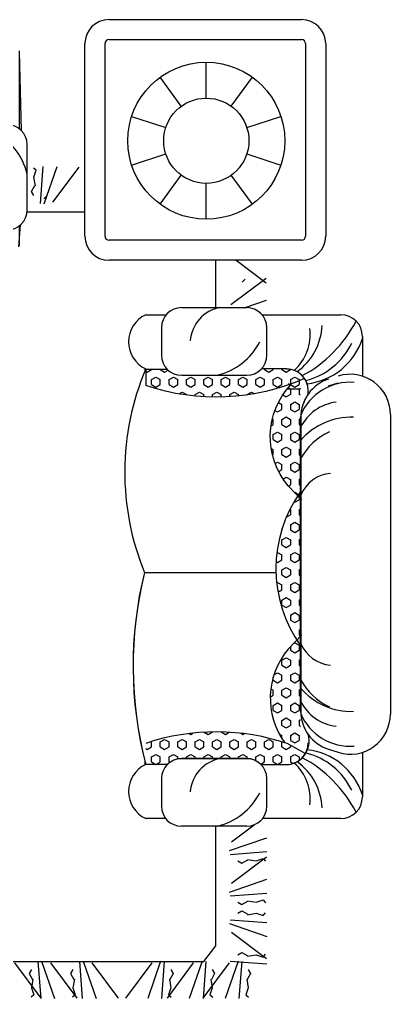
# Model space of a CAD drawing. Header units: inches. Extents: x -0.4 to 42.1, y 14 to 38.8.
# Drawn here: x 33.441 to 34.366, y 33.47 to 35.91 of the extents above; entities that cross this region are included whole.
import ezdxf

# ---------------------------------------------------------------- set-up
doc = ezdxf.new("R2010")
doc.units = ezdxf.units.IN
doc.header["$MEASUREMENT"] = 0
doc.layers.add('02', color=2, linetype='Continuous')

msp = doc.modelspace()

# ---------------------------------------------------------------- linework, layer by layer
at = {"layer": '02'}
for p, q in [((33.6643, 35.9098, -0.6857), (34.1443, 35.9098, -0.6857)), ((33.6043, 35.3698, -0.6857), (33.6043, 35.8498, -0.6857)), ((33.6543, 35.3698, -0.6857), (33.6543, 35.8498, -0.6857)), ((33.6643, 35.8598, -0.6857), (34.1443, 35.8598, -0.6857)), ((34.1543, 35.8498, -0.6857), (34.1543, 35.3698, -0.6857)), ((34.2043, 35.8498, -0.6857), (34.2043, 35.3698, -0.6857)), ((33.4414, 35.6373, -0.6857), (33.4414, 35.8322, -0.6857)), ((33.4458, 35.6333, -0.6857), (33.4414, 35.8292, -0.6857)), ((33.9067, 35.714), (33.9067, 35.8035)), ((33.8443, 35.6937), (33.7917, 35.7662)), ((33.9691, 35.6937), (34.0218, 35.7662)), ((33.7206, 35.6683), (33.8058, 35.6406)), ((34.0077, 35.6406), (34.0929, 35.6683)), ((33.4604, 35.4335, -0.6857), (33.4604, 35.5986, -0.6857)), ((33.4604, 35.4354, -0.6857), (33.4604, 35.598, -0.6857)), ((33.7206, 35.5473), (33.8058, 35.575)), ((34.0077, 35.575), (34.0929, 35.5473)), ((33.483, 35.5341, -0.6857), (33.4761, 35.5398, -0.6857)), ((33.4773, 35.5169, -0.6857), (33.483, 35.5341, -0.6857)), ((33.4933, 35.4515, -0.6857), (33.5002, 35.5433, -0.6857)), ((33.5025, 35.4503, -0.6857), (33.5347, 35.5433, -0.6857)), ((33.5245, 35.4549, -0.6857), (33.5901, 35.5423, -0.6857)), ((33.4807, 35.4951, -0.6857), (33.4773, 35.5169, -0.6857)), ((33.7917, 35.4494), (33.8443, 35.5219)), ((33.9067, 35.4121), (33.9067, 35.5016)), ((34.0218, 35.4494), (33.9691, 35.5219)), ((33.4715, 35.4813, -0.6857), (33.4796, 35.4962, -0.6857)), ((33.4773, 35.471, -0.6857), (33.4715, 35.4813, -0.6857)), ((33.5017, 35.4629, -0.6857), (33.5098, 35.471, -0.6857)), ((33.6043, 35.43, -0.6857), (33.4601, 35.43, -0.6857)), ((33.4399, 35.3432, -0.6857), (33.4436, 35.398, -0.6857)), ((33.4414, 35.3462, -0.6857), (33.4414, 35.3962, -0.6857)), ((34.1443, 35.3598, -0.6857), (33.6643, 35.3598, -0.6857)), ((34.1443, 35.3098, -0.6857), (33.6643, 35.3098, -0.6857)), ((33.9304, 35.1918, -0.6857), (33.9304, 35.3098, -0.6857)), ((33.981, 35.3098, -0.6857), (34.0556, 35.2538, -0.6857)), ((33.9682, 35.2, -0.6857), (34.0556, 35.2656, -0.6857)), ((33.9959, 35.255, -0.6857), (34.0039, 35.2631, -0.6857)), ((34.0033, 35.1918, -0.6857), (34.0565, 35.2102, -0.6857)), ((33.8449, 35.1918), (34.0076, 35.1918)), ((33.7557, 35.174), (33.8066, 35.174)), ((34.0458, 35.174), (34.2417, 35.174)), ((33.7949, 35.1418, -0.6857), (33.7949, 35.0732, -0.6857)), ((34.0576, 35.0732, -0.6857), (34.0576, 35.1418, -0.6857)), ((34.2957, 35.12), (34.2957, 35.021)), ((33.7538, 35.0399, -0.3429), (33.7538, 35.0345, -0.3429)), ((33.7557, 35.039, -0.6857), (33.7557, 34.9975, -0.6857)), ((33.7559, 35.0386, -0.6857), (33.8086, 35.0386, -0.6857)), ((33.7596, 35.0313, -0.6857), (33.7705, 35.0376, -0.6857)), ((33.7705, 35.0376, -0.6857), (33.7705, 35.039, -0.6857)), ((33.7921, 35.0376, -0.6857), (33.7921, 35.039, -0.6857)), ((33.7921, 35.0376, -0.6857), (33.8029, 35.0313, -0.6857)), ((33.8029, 35.0313, -0.6857), (33.8113, 35.0362, -0.6857)), ((34.1067, 35.039, -0.6857), (34.044, 35.039, -0.6857)), ((34.0519, 35.0376, -0.6857), (34.0519, 35.039, -0.6857)), ((34.0519, 35.0376, -0.6857), (34.0628, 35.0313, -0.6857)), ((34.0628, 35.0313, -0.6857), (34.0736, 35.0376, -0.6857)), ((34.0736, 35.0376, -0.6857), (34.0736, 35.039, -0.6857)), ((34.0952, 35.0376, -0.6857), (34.0952, 35.039, -0.6857)), ((34.0952, 35.0376, -0.6857), (34.1061, 35.0313, -0.6857)), ((34.1061, 35.0313, -0.6857), (34.1169, 35.0376, -0.6857)), ((34.1169, 35.038), (34.1169, 35.0376)), ((33.7557, 35.0336, -0.6857), (33.7596, 35.0313, -0.6857)), ((33.7705, 35.0126, -0.6857), (33.7813, 35.0188, -0.6857)), ((33.7705, 35.0001, -0.6857), (33.7705, 35.0126, -0.6857)), ((33.7813, 35.0188, -0.6857), (33.7921, 35.0126, -0.6857)), ((33.7921, 35.0001, -0.6857), (33.7921, 35.0126, -0.6857)), ((33.8138, 35.0126, -0.6857), (33.8246, 35.0188, -0.6857)), ((33.8138, 35.0001, -0.6857), (33.8138, 35.0126, -0.6857)), ((33.8246, 35.0188, -0.6857), (33.8354, 35.0126, -0.6857)), ((33.8354, 35.0001, -0.6857), (33.8354, 35.0126, -0.6857)), ((33.8449, 35.0232, -0.6857), (34.0076, 35.0232, -0.6857)), ((33.8571, 35.0126, -0.6857), (33.8679, 35.0188, -0.6857)), ((33.8571, 35.0001, -0.6857), (33.8571, 35.0126, -0.6857)), ((33.8679, 35.0188, -0.6857), (33.8787, 35.0126, -0.6857)), ((33.8787, 35.0001, -0.6857), (33.8787, 35.0126, -0.6857)), ((33.9004, 35.0126, -0.6857), (33.9112, 35.0188, -0.6857)), ((33.9004, 35.0001, -0.6857), (33.9004, 35.0126, -0.6857)), ((33.9112, 35.0188, -0.6857), (33.922, 35.0126, -0.6857)), ((33.922, 35.0001, -0.6857), (33.922, 35.0126, -0.6857)), ((33.9437, 35.0126, -0.6857), (33.9545, 35.0188, -0.6857)), ((33.9437, 35.0001, -0.6857), (33.9437, 35.0126, -0.6857)), ((33.9545, 35.0188, -0.6857), (33.9653, 35.0126, -0.6857)), ((33.9653, 35.0001, -0.6857), (33.9653, 35.0126, -0.6857)), ((33.987, 35.0126, -0.6857), (33.9978, 35.0188, -0.6857)), ((33.987, 35.0001, -0.6857), (33.987, 35.0126, -0.6857)), ((33.9978, 35.0188, -0.6857), (34.0086, 35.0126, -0.6857)), ((34.0086, 35.0001, -0.6857), (34.0086, 35.0126, -0.6857)), ((34.0303, 35.0126, -0.6857), (34.0411, 35.0188, -0.6857)), ((34.0303, 35.0001, -0.6857), (34.0303, 35.0126, -0.6857)), ((34.0411, 35.0188, -0.6857), (34.0519, 35.0126, -0.6857)), ((34.0519, 35.0001, -0.6857), (34.0519, 35.0126, -0.6857)), ((34.0736, 35.0126, -0.6857), (34.0844, 35.0188, -0.6857)), ((34.0736, 35.0001, -0.6857), (34.0736, 35.0126, -0.6857)), ((34.0844, 35.0188, -0.6857), (34.0952, 35.0126, -0.6857)), ((34.0952, 35.0001, -0.6857), (34.0952, 35.0126, -0.6857)), ((34.1169, 35.0126, -0.6857), (34.1277, 35.0188, -0.6857)), ((34.1169, 35.0126), (34.1169, 35.0001)), ((34.1277, 35.0188, -0.6857), (34.1385, 35.0126, -0.6857)), ((34.1385, 35.0126), (34.1385, 35.0001)), ((33.7705, 35.0001, -0.6857), (33.7813, 34.9938, -0.6857)), ((33.7813, 34.9938, -0.6857), (33.7921, 35.0001, -0.6857)), ((33.8138, 35.0001, -0.6857), (33.8246, 34.9938, -0.6857)), ((33.8246, 34.9938, -0.6857), (33.8354, 35.0001, -0.6857)), ((33.8571, 35.0001, -0.6857), (33.8679, 34.9938, -0.6857)), ((33.8679, 34.9938, -0.6857), (33.8787, 35.0001, -0.6857)), ((33.9004, 35.0001, -0.6857), (33.9112, 34.9938, -0.6857)), ((33.9112, 34.9938, -0.6857), (33.922, 35.0001, -0.6857)), ((33.9437, 35.0001, -0.6857), (33.9545, 34.9938, -0.6857)), ((33.9545, 34.9938, -0.6857), (33.9653, 35.0001, -0.6857)), ((33.987, 35.0001, -0.6857), (33.9978, 34.9938, -0.6857)), ((33.9978, 34.9938, -0.6857), (34.0086, 35.0001, -0.6857)), ((34.0303, 35.0001, -0.6857), (34.0411, 34.9938, -0.6857)), ((34.0411, 34.9938, -0.6857), (34.0519, 35.0001, -0.6857)), ((34.0736, 35.0001, -0.6857), (34.0844, 34.9938, -0.6857)), ((34.0844, 34.9938, -0.6857), (34.0952, 35.0001, -0.6857)), ((34.1083, 34.9893, -0.6857), (34.1419, 34.9893, -0.6857)), ((34.1106, 34.9988, -0.6857), (34.1137, 35.0028, -0.6857)), ((34.1169, 34.988), (34.1121, 34.9907)), ((34.1169, 35.0001, -0.6857), (34.1277, 34.9938, -0.6857)), ((34.1169, 34.988), (34.1169, 34.9755)), ((34.1277, 34.9938, -0.6857), (34.1385, 35.0001, -0.6857)), ((34.1419, 34.9899), (34.1385, 34.988)), ((34.1385, 34.988), (34.1385, 34.9755)), ((34.2115, 34.9968, -0.6857), (34.2352, 35.0043, -0.6857)), ((33.8382, 34.9767, -0.6857), (33.8462, 34.9813, -0.6857)), ((33.8462, 34.9813, -0.6857), (33.8571, 34.9751, -0.6857)), ((33.8571, 34.9738, -0.6857), (33.8571, 34.9751, -0.6857)), ((33.8787, 34.9751, -0.6857), (33.8895, 34.9813, -0.6857)), ((33.8787, 34.9713, -0.6857), (33.8787, 34.9751, -0.6857)), ((33.8895, 34.9813, -0.6857), (33.9004, 34.9751, -0.6857)), ((33.9004, 34.9696, -0.6857), (33.9004, 34.9751, -0.6857)), ((33.922, 34.9751, -0.6857), (33.9328, 34.9813, -0.6857)), ((33.922, 34.9688, -0.6857), (33.922, 34.9751, -0.6857)), ((33.9328, 34.9813, -0.6857), (33.9437, 34.9751, -0.6857)), ((33.9437, 34.9689, -0.6857), (33.9437, 34.9751, -0.6857)), ((33.9653, 34.9751, -0.6857), (33.9762, 34.9813, -0.6857)), ((33.9653, 34.9698, -0.6857), (33.9653, 34.9751, -0.6857)), ((33.9762, 34.9813, -0.6857), (33.987, 34.9751, -0.6857)), ((33.987, 34.9716, -0.6857), (33.987, 34.9751, -0.6857)), ((34.0086, 34.9751, -0.6857), (34.0195, 34.9813, -0.6857)), ((34.0086, 34.9742, -0.6857), (34.0086, 34.9751, -0.6857)), ((34.0195, 34.9813, -0.6857), (34.0268, 34.9771, -0.6857)), ((34.0973, 34.9742, -0.6857), (34.1061, 34.9692, -0.6857)), ((34.1169, 34.9755), (34.1061, 34.9692)), ((34.1419, 34.9735), (34.1385, 34.9755)), ((34.1607, 34.9765, -0.6857), (34.1607, 34.985, -0.6857)), ((34.0844, 34.9317, -0.6857), (34.0952, 34.938, -0.6857)), ((34.0865, 34.9555, -0.6857), (34.0952, 34.9505, -0.6857)), ((34.0952, 34.938, -0.6857), (34.0952, 34.9505, -0.6857)), ((34.1169, 34.9505, -0.6857), (34.1277, 34.9567, -0.6857)), ((34.1169, 34.9505), (34.1169, 34.938)), ((34.1169, 34.938, -0.6857), (34.1277, 34.9317, -0.6857)), ((34.1277, 34.9567, -0.6857), (34.1385, 34.9505, -0.6857)), ((34.1277, 34.9317, -0.6857), (34.1385, 34.938, -0.6857)), ((34.1385, 34.9505), (34.1385, 34.938)), ((34.0714, 34.9142, -0.6857), (34.0736, 34.913, -0.6857)), ((34.0778, 34.9355, -0.6857), (34.0844, 34.9317, -0.6857)), ((34.0952, 34.913, -0.6857), (34.1061, 34.9192, -0.6857)), ((34.1061, 34.9192, -0.6857), (34.1169, 34.913, -0.6857)), ((34.1385, 34.913, -0.6857), (34.1419, 34.9149, -0.6857)), ((34.1419, 34.1862, -0.6857), (34.1419, 34.9181, -0.6857)), ((34.142, 34.918, -0.6857), (34.1423, 34.178, -0.6857)), ((34.3656, 34.9257), (34.3656, 34.1787)), ((34.0681, 34.8973, -0.6857), (34.0736, 34.9005, -0.6857)), ((34.0736, 34.9005, -0.6857), (34.0736, 34.913, -0.6857)), ((34.0952, 34.9005, -0.6857), (34.0952, 34.913, -0.6857)), ((34.0952, 34.9005, -0.6857), (34.1061, 34.8942, -0.6857)), ((34.1061, 34.8942, -0.6857), (34.1169, 34.9005, -0.6857)), ((34.1169, 34.913), (34.1169, 34.9005)), ((34.1385, 34.913), (34.1385, 34.9005)), ((34.1385, 34.9005, -0.6857), (34.1419, 34.8985, -0.6857)), ((34.0736, 34.8755, -0.6857), (34.0844, 34.8817, -0.6857)), ((34.0736, 34.863, -0.6857), (34.0736, 34.8755, -0.6857)), ((34.0844, 34.8817, -0.6857), (34.0952, 34.8755, -0.6857)), ((34.0952, 34.863, -0.6857), (34.0952, 34.8755, -0.6857)), ((34.1169, 34.8755, -0.6857), (34.1277, 34.8817, -0.6857)), ((34.1169, 34.8755), (34.1169, 34.863)), ((34.1277, 34.8817, -0.6857), (34.1385, 34.8755, -0.6857)), ((34.1385, 34.8755), (34.1385, 34.863)), ((34.0684, 34.8409, -0.6857), (34.0736, 34.838, -0.6857)), ((34.0736, 34.863, -0.6857), (34.0844, 34.8567, -0.6857)), ((34.0844, 34.8567, -0.6857), (34.0952, 34.863, -0.6857)), ((34.0952, 34.838, -0.6857), (34.1061, 34.8442, -0.6857)), ((34.1061, 34.8442, -0.6857), (34.1169, 34.838, -0.6857)), ((34.1169, 34.863, -0.6857), (34.1277, 34.8567, -0.6857)), ((34.1277, 34.8567, -0.6857), (34.1385, 34.863, -0.6857)), ((34.0717, 34.8244, -0.6857), (34.0736, 34.8255, -0.6857)), ((34.0736, 34.8255, -0.6857), (34.0736, 34.838, -0.6857)), ((34.0952, 34.8255, -0.6857), (34.0952, 34.838, -0.6857)), ((34.0952, 34.8255, -0.6857), (34.1061, 34.8192, -0.6857)), ((34.1061, 34.8192, -0.6857), (34.1169, 34.8255, -0.6857)), ((34.1169, 34.838), (34.1169, 34.8255)), ((34.1385, 34.838, -0.6857), (34.1419, 34.8399, -0.6857)), ((34.1385, 34.838), (34.1385, 34.8255)), ((34.1385, 34.8255, -0.6857), (34.1419, 34.8235, -0.6857)), ((34.0783, 34.8032, -0.6857), (34.0844, 34.8067, -0.6857)), ((34.0844, 34.8067, -0.6857), (34.0952, 34.8005, -0.6857)), ((34.0952, 34.788, -0.6857), (34.0952, 34.8005, -0.6857)), ((34.1169, 34.8005, -0.6857), (34.1277, 34.8067, -0.6857)), ((34.1169, 34.8005), (34.1169, 34.788)), ((34.1277, 34.8067, -0.6857), (34.1385, 34.8005, -0.6857)), ((34.1385, 34.8005), (34.1385, 34.788)), ((34.0871, 34.7833, -0.6857), (34.0952, 34.788, -0.6857)), ((34.0981, 34.7646, -0.6857), (34.1061, 34.7692, -0.6857)), ((34.1061, 34.7692, -0.6857), (34.1169, 34.763, -0.6857)), ((34.1169, 34.788, -0.6857), (34.1277, 34.7817, -0.6857)), ((34.1277, 34.7817, -0.6857), (34.1385, 34.788, -0.6857)), ((34.1106, 34.7479, -0.6857), (34.1445, 34.7122, -0.6857)), ((34.1113, 34.7472, -0.6857), (34.1169, 34.7505, -0.6857)), ((34.1169, 34.763), (34.1169, 34.7505)), ((34.1385, 34.763, -0.6857), (34.1419, 34.7649, -0.6857)), ((34.1385, 34.763), (34.1385, 34.7505)), ((34.1385, 34.7505, -0.6857), (34.1419, 34.7485, -0.6857)), ((34.1266, 34.7311, -0.6857), (34.1277, 34.7317, -0.6857)), ((34.1277, 34.7317, -0.6857), (34.1385, 34.7255, -0.6857)), ((34.1385, 34.7255), (34.1385, 34.713)), ((34.1254, 34.708, -0.6857), (34.1277, 34.7067, -0.6857)), ((34.1277, 34.7067, -0.6857), (34.1385, 34.713, -0.6857)), ((34.1061, 34.6692, -0.6857), (34.1169, 34.6755, -0.6857)), ((34.1151, 34.689, -0.6857), (34.1169, 34.688, -0.6857)), ((34.1169, 34.688), (34.1169, 34.6755)), ((34.1385, 34.688, -0.6857), (34.1419, 34.6899, -0.6857)), ((34.1385, 34.688), (34.1385, 34.6755)), ((34.1385, 34.6755, -0.6857), (34.1419, 34.6735, -0.6857)), ((34.106, 34.6692, -0.6857), (34.1061, 34.6692, -0.6857)), ((34.1169, 34.6505, -0.6857), (34.1277, 34.6567, -0.6857)), ((34.1169, 34.6505), (34.1169, 34.638)), ((34.1277, 34.6567, -0.6857), (34.1385, 34.6505, -0.6857)), ((34.1385, 34.6505), (34.1385, 34.638)), ((34.0945, 34.6375, -0.6857), (34.0952, 34.638, -0.6857)), ((34.0952, 34.638, -0.6857), (34.0952, 34.6399, -0.6857)), ((34.1169, 34.638, -0.6857), (34.1277, 34.6317, -0.6857)), ((34.1277, 34.6317, -0.6857), (34.1385, 34.638, -0.6857)), ((34.0952, 34.613, -0.6857), (34.1061, 34.6192, -0.6857)), ((34.0952, 34.6005, -0.6857), (34.0952, 34.613, -0.6857)), ((34.0952, 34.6005, -0.6857), (34.1061, 34.5942, -0.6857)), ((34.1061, 34.6192, -0.6857), (34.1169, 34.613, -0.6857)), ((34.1061, 34.5942, -0.6857), (34.1169, 34.6005, -0.6857)), ((34.1169, 34.613), (34.1169, 34.6005)), ((34.1385, 34.613, -0.6857), (34.1419, 34.6149, -0.6857)), ((34.1385, 34.613), (34.1385, 34.6005)), ((34.1385, 34.6005, -0.6857), (34.1419, 34.5985, -0.6857)), ((34.0825, 34.5806, -0.6857), (34.0844, 34.5817, -0.6857)), ((34.0844, 34.5817, -0.6857), (34.0952, 34.5755, -0.6857)), ((34.0952, 34.563, -0.6857), (34.0952, 34.5755, -0.6857)), ((34.1169, 34.5755, -0.6857), (34.1277, 34.5817, -0.6857)), ((34.1169, 34.5755), (34.1169, 34.563)), ((34.1277, 34.5817, -0.6857), (34.1385, 34.5755, -0.6857)), ((34.1385, 34.5755), (34.1385, 34.563)), ((34.0806, 34.5589, -0.6857), (34.0844, 34.5567, -0.6857)), ((34.0844, 34.5567, -0.6857), (34.0952, 34.563, -0.6857)), ((34.1169, 34.563, -0.6857), (34.1277, 34.5567, -0.6857)), ((34.1277, 34.5567, -0.6857), (34.1385, 34.563, -0.6857)), ((33.7527, 34.5315, -0.6857), (34.0803, 34.5315, -0.6857)), ((34.0952, 34.538, -0.6857), (34.1061, 34.5442, -0.6857)), ((34.0952, 34.5255, -0.6857), (34.0952, 34.538, -0.6857)), ((34.0952, 34.5255, -0.6857), (34.1061, 34.5192, -0.6857)), ((34.1061, 34.5442, -0.6857), (34.1169, 34.538, -0.6857)), ((34.1061, 34.5192, -0.6857), (34.1169, 34.5255, -0.6857)), ((34.1169, 34.538), (34.1169, 34.5255)), ((34.1385, 34.538, -0.6857), (34.1419, 34.5399, -0.6857)), ((34.1385, 34.538), (34.1385, 34.5255)), ((34.1385, 34.5315, -0.6857), (34.1419, 34.5315, -0.6857)), ((34.1385, 34.5255, -0.6857), (34.1419, 34.5235, -0.6857)), ((34.0821, 34.5054, -0.6857), (34.0844, 34.5067, -0.6857)), ((34.0844, 34.5067, -0.6857), (34.0952, 34.5005, -0.6857)), ((34.0952, 34.488, -0.6857), (34.0952, 34.5005, -0.6857)), ((34.1169, 34.5005, -0.6857), (34.1277, 34.5067, -0.6857)), ((34.1169, 34.5005), (34.1169, 34.488)), ((34.1277, 34.5067, -0.6857), (34.1385, 34.5005, -0.6857)), ((34.1385, 34.5005), (34.1385, 34.488)), ((34.0854, 34.4823, -0.6857), (34.0952, 34.488, -0.6857)), ((34.1169, 34.488, -0.6857), (34.1277, 34.4817, -0.6857)), ((34.1277, 34.4817, -0.6857), (34.1385, 34.488, -0.6857)), ((34.0952, 34.463, -0.6857), (34.1061, 34.4692, -0.6857)), ((34.0952, 34.4505, -0.6857), (34.0952, 34.463, -0.6857)), ((34.0952, 34.4505, -0.6857), (34.1061, 34.4442, -0.6857)), ((34.1061, 34.4692, -0.6857), (34.1169, 34.463, -0.6857)), ((34.1061, 34.4442, -0.6857), (34.1169, 34.4505, -0.6857)), ((34.1169, 34.463), (34.1169, 34.4505)), ((34.1385, 34.463, -0.6857), (34.1419, 34.4649, -0.6857)), ((34.1385, 34.463), (34.1385, 34.4505)), ((34.1385, 34.4505, -0.6857), (34.1419, 34.4485, -0.6857)), ((34.1169, 34.4255, -0.6857), (34.1277, 34.4317, -0.6857)), ((34.1169, 34.4255), (34.1169, 34.413)), ((34.1277, 34.4317, -0.6857), (34.1385, 34.4255, -0.6857)), ((34.1385, 34.4255), (34.1385, 34.413)), ((34.1169, 34.413, -0.6857), (34.1277, 34.4067, -0.6857)), ((34.1277, 34.4067, -0.6857), (34.1385, 34.413, -0.6857)), ((34.1385, 34.388, -0.6857), (34.1419, 34.3899, -0.6857)), ((34.1385, 34.388), (34.1385, 34.3755)), ((34.1106, 34.3406, -0.6857), (34.1445, 34.3763, -0.6857)), ((34.1238, 34.3544, -0.6857), (34.1277, 34.3567, -0.6857)), ((34.1277, 34.3567, -0.6857), (34.1385, 34.3505, -0.6857)), ((34.1385, 34.3755, -0.6857), (34.1419, 34.3735, -0.6857)), ((34.1169, 34.3472), (34.1169, 34.338)), ((34.1169, 34.338, -0.6857), (34.1277, 34.3317, -0.6857)), ((34.1277, 34.3317, -0.6857), (34.1385, 34.338, -0.6857)), ((34.1385, 34.3505), (34.1385, 34.338)), ((34.0952, 34.313, -0.6857), (34.1061, 34.3192, -0.6857)), ((34.0952, 34.3005, -0.6857), (34.0952, 34.313, -0.6857)), ((34.1061, 34.3192, -0.6857), (34.1169, 34.313, -0.6857)), ((34.1169, 34.313), (34.1169, 34.3005)), ((34.1385, 34.313, -0.6857), (34.1419, 34.3149, -0.6857)), ((34.1385, 34.313), (34.1385, 34.3005)), ((34.0752, 34.2764, -0.6857), (34.0844, 34.2817, -0.6857)), ((34.0844, 34.2817, -0.6857), (34.0952, 34.2755, -0.6857)), ((34.0952, 34.3005, -0.6857), (34.1061, 34.2942, -0.6857)), ((34.1061, 34.2942, -0.6857), (34.1169, 34.3005, -0.6857)), ((34.1169, 34.2755, -0.6857), (34.1277, 34.2817, -0.6857)), ((34.1277, 34.2817, -0.6857), (34.1385, 34.2755, -0.6857)), ((34.1385, 34.3005, -0.6857), (34.1419, 34.2985, -0.6857)), ((34.0736, 34.263, -0.6857), (34.0736, 34.271, -0.6857)), ((34.0736, 34.263, -0.6857), (34.0844, 34.2567, -0.6857)), ((34.0844, 34.2567, -0.6857), (34.0952, 34.263, -0.6857)), ((34.0952, 34.263, -0.6857), (34.0952, 34.2755, -0.6857)), ((34.1169, 34.2755), (34.1169, 34.263)), ((34.1169, 34.263, -0.6857), (34.1277, 34.2567, -0.6857)), ((34.1277, 34.2567, -0.6857), (34.1385, 34.263, -0.6857)), ((34.1385, 34.2755), (34.1385, 34.263)), ((34.0676, 34.2414, -0.6857), (34.0736, 34.238, -0.6857)), ((34.0736, 34.2255, -0.6857), (34.0736, 34.238, -0.6857)), ((34.0952, 34.238, -0.6857), (34.1061, 34.2442, -0.6857)), ((34.0952, 34.2255, -0.6857), (34.0952, 34.238, -0.6857)), ((34.1061, 34.2442, -0.6857), (34.1169, 34.238, -0.6857)), ((34.1169, 34.238), (34.1169, 34.2255)), ((34.1385, 34.238, -0.6857), (34.1419, 34.2399, -0.6857)), ((34.1385, 34.238), (34.1385, 34.2255)), ((34.0662, 34.2212, -0.6857), (34.0736, 34.2255, -0.6857)), ((34.0736, 34.2005, -0.6857), (34.0844, 34.2067, -0.6857)), ((34.0844, 34.2067, -0.6857), (34.0952, 34.2005, -0.6857)), ((34.0952, 34.2255, -0.6857), (34.1061, 34.2192, -0.6857)), ((34.1061, 34.2192, -0.6857), (34.1169, 34.2255, -0.6857)), ((34.1169, 34.2005, -0.6857), (34.1277, 34.2067, -0.6857)), ((34.1277, 34.2067, -0.6857), (34.1385, 34.2005, -0.6857)), ((34.1385, 34.2255, -0.6857), (34.1419, 34.2235, -0.6857)), ((34.0736, 34.188, -0.6857), (34.0736, 34.2005, -0.6857)), ((34.0736, 34.188, -0.6857), (34.0844, 34.1817, -0.6857)), ((34.0844, 34.1817, -0.6857), (34.0952, 34.188, -0.6857)), ((34.0952, 34.188, -0.6857), (34.0952, 34.2005, -0.6857)), ((34.1169, 34.2005), (34.1169, 34.188)), ((34.1169, 34.188, -0.6857), (34.1277, 34.1817, -0.6857)), ((34.1277, 34.1817, -0.6857), (34.1385, 34.188, -0.6857)), ((34.1385, 34.2005), (34.1385, 34.188)), ((34.0952, 34.163, -0.6857), (34.1061, 34.1692, -0.6857)), ((34.0952, 34.1505, -0.6857), (34.0952, 34.163, -0.6857)), ((34.1061, 34.1692, -0.6857), (34.1169, 34.163, -0.6857)), ((34.1169, 34.163), (34.1169, 34.1505)), ((34.1385, 34.163, -0.6857), (34.1419, 34.1649, -0.6857)), ((34.1385, 34.163), (34.1385, 34.1505)), ((33.9018, 34.1335, -0.6857), (33.9112, 34.1281, -0.6857)), ((33.9112, 34.1281, -0.6857), (33.9218, 34.1342, -0.6857)), ((33.944, 34.1342, -0.6857), (33.9545, 34.1281, -0.6857)), ((33.9545, 34.1281, -0.6857), (33.9636, 34.1334, -0.6857)), ((34.0952, 34.1505, -0.6857), (34.1061, 34.1442, -0.6857)), ((34.1061, 34.1442, -0.6857), (34.1169, 34.1505, -0.6857)), ((34.1385, 34.1505, -0.6857), (34.1419, 34.1485, -0.6857)), ((33.7693, 34.11, -0.6857), (33.7705, 34.1094, -0.6857)), ((33.7705, 34.0969, -0.6857), (33.7705, 34.1094, -0.6857)), ((33.7921, 34.1094, -0.6857), (33.8029, 34.1156, -0.6857)), ((33.7921, 34.0969, -0.6857), (33.7921, 34.1094, -0.6857)), ((33.8029, 34.1156, -0.6857), (33.8138, 34.1094, -0.6857)), ((33.8138, 34.0969, -0.6857), (33.8138, 34.1094, -0.6857)), ((33.8354, 34.1094, -0.6857), (33.8462, 34.1156, -0.6857)), ((33.8354, 34.0969, -0.6857), (33.8354, 34.1094, -0.6857)), ((33.8462, 34.1156, -0.6857), (33.8571, 34.1094, -0.6857)), ((33.8571, 34.0969, -0.6857), (33.8571, 34.1094, -0.6857)), ((33.8642, 34.1302, -0.6857), (33.8679, 34.1281, -0.6857)), ((33.8679, 34.1281, -0.6857), (33.8734, 34.1313, -0.6857)), ((33.8787, 34.1094, -0.6857), (33.8895, 34.1156, -0.6857)), ((33.8787, 34.0969, -0.6857), (33.8787, 34.1094, -0.6857)), ((33.8895, 34.1156, -0.6857), (33.9004, 34.1094, -0.6857)), ((33.9004, 34.0969, -0.6857), (33.9004, 34.1094, -0.6857)), ((33.922, 34.1094, -0.6857), (33.9328, 34.1156, -0.6857)), ((33.922, 34.0969, -0.6857), (33.922, 34.1094, -0.6857)), ((33.9328, 34.1156, -0.6857), (33.9437, 34.1094, -0.6857)), ((33.9437, 34.0969, -0.6857), (33.9437, 34.1094, -0.6857)), ((33.9653, 34.1094, -0.6857), (33.9762, 34.1156, -0.6857)), ((33.9653, 34.0969, -0.6857), (33.9653, 34.1094, -0.6857)), ((33.9762, 34.1156, -0.6857), (33.987, 34.1094, -0.6857)), ((33.987, 34.0969, -0.6857), (33.987, 34.1094, -0.6857)), ((33.9931, 34.1308, -0.6857), (33.9978, 34.1281, -0.6857)), ((33.9978, 34.1281, -0.6857), (34.0009, 34.1299, -0.6857)), ((34.0086, 34.1094, -0.6857), (34.0195, 34.1156, -0.6857)), ((34.0086, 34.0969, -0.6857), (34.0086, 34.1094, -0.6857)), ((34.0195, 34.1156, -0.6857), (34.0303, 34.1094, -0.6857)), ((34.0303, 34.0969, -0.6857), (34.0303, 34.1094, -0.6857)), ((34.0519, 34.1094, -0.6857), (34.0628, 34.1156, -0.6857)), ((34.0519, 34.0969, -0.6857), (34.0519, 34.1094, -0.6857)), ((34.0628, 34.1156, -0.6857), (34.0736, 34.1094, -0.6857)), ((34.0736, 34.0969, -0.6857), (34.0736, 34.1094, -0.6857)), ((34.0884, 34.1294, -0.6857), (34.0952, 34.1255, -0.6857)), ((34.0952, 34.1175, -0.6857), (34.0952, 34.1255, -0.6857)), ((34.0952, 34.0969, -0.6857), (34.0952, 34.1093, -0.6857)), ((34.1169, 34.1255, -0.6857), (34.1277, 34.1317, -0.6857)), ((34.1169, 34.1255), (34.1169, 34.113)), ((34.1169, 34.113, -0.6857), (34.1277, 34.1067, -0.6857)), ((34.1277, 34.1317, -0.6857), (34.1385, 34.1255, -0.6857)), ((34.1277, 34.1067, -0.6857), (34.1385, 34.113, -0.6857)), ((34.1385, 34.1255), (34.1385, 34.113)), ((33.7557, 34.0929, -0.6857), (33.7596, 34.0906, -0.6857)), ((33.7596, 34.0906, -0.6857), (33.7705, 34.0969, -0.6857)), ((33.7921, 34.0969, -0.6857), (33.8029, 34.0906, -0.6857)), ((33.8029, 34.0906, -0.6857), (33.8138, 34.0969, -0.6857)), ((33.8354, 34.0969, -0.6857), (33.8462, 34.0906, -0.6857)), ((33.8462, 34.0906, -0.6857), (33.8571, 34.0969, -0.6857)), ((33.8787, 34.0969, -0.6857), (33.8895, 34.0906, -0.6857)), ((33.8895, 34.0906, -0.6857), (33.9004, 34.0969, -0.6857)), ((33.922, 34.0969, -0.6857), (33.9328, 34.0906, -0.6857)), ((33.9328, 34.0906, -0.6857), (33.9437, 34.0969, -0.6857)), ((33.9653, 34.0969, -0.6857), (33.9762, 34.0906, -0.6857)), ((33.9762, 34.0906, -0.6857), (33.987, 34.0969, -0.6857)), ((34.0086, 34.0969, -0.6857), (34.0195, 34.0906, -0.6857)), ((34.0195, 34.0906, -0.6857), (34.0303, 34.0969, -0.6857)), ((34.0519, 34.0969, -0.6857), (34.0628, 34.0906, -0.6857)), ((34.0628, 34.0906, -0.6857), (34.0736, 34.0969, -0.6857)), ((34.0952, 34.0969, -0.6857), (34.1061, 34.0906, -0.6857)), ((34.1061, 34.0906, -0.6857), (34.1169, 34.0969, -0.6857)), ((34.1106, 34.1043, -0.6857), (34.1538, 34.0808, -0.6857)), ((34.1169, 34.1009), (34.1169, 34.0969)), ((34.2115, 34.091, -0.6857), (34.2352, 34.0834, -0.6857)), ((33.7538, 34.0605, -0.3429), (33.7538, 34.0522, -0.3429)), ((33.7705, 34.0719, -0.6857), (33.7813, 34.0781, -0.6857)), ((33.7705, 34.0594, -0.6857), (33.7705, 34.0719, -0.6857)), ((33.7705, 34.0594, -0.6857), (33.7812, 34.0532, -0.6857)), ((33.7813, 34.0781, -0.6857), (33.7921, 34.0719, -0.6857)), ((33.7814, 34.0532, -0.6857), (33.7921, 34.0594, -0.6857)), ((33.7921, 34.0594, -0.6857), (33.7921, 34.0719, -0.6857)), ((33.8138, 34.0719, -0.6857), (33.8246, 34.0781, -0.6857)), ((33.8138, 34.0594, -0.6857), (33.8138, 34.0719, -0.6857)), ((33.8138, 34.0594, -0.6857), (33.8156, 34.0583, -0.6857)), ((33.8246, 34.0781, -0.6857), (33.8354, 34.0719, -0.6857)), ((33.8354, 34.0669, -0.6857), (33.8354, 34.0719, -0.6857)), ((34.0076, 34.0678, -0.6857), (33.8449, 34.0678, -0.6857)), ((34.0077, 34.0674, -0.6857), (33.8451, 34.0674, -0.6857)), ((33.8571, 34.0719, -0.6857), (33.8679, 34.0781, -0.6857)), ((33.8571, 34.0678, -0.6857), (33.8571, 34.0719, -0.6857)), ((33.8679, 34.0781, -0.6857), (33.8787, 34.0719, -0.6857)), ((33.8787, 34.0678, -0.6857), (33.8787, 34.0719, -0.6857)), ((33.9004, 34.0719, -0.6857), (33.9112, 34.0781, -0.6857)), ((33.9004, 34.0678, -0.6857), (33.9004, 34.0719, -0.6857)), ((33.9112, 34.0781, -0.6857), (33.922, 34.0719, -0.6857)), ((33.922, 34.0678, -0.6857), (33.922, 34.0719, -0.6857)), ((33.9437, 34.0719, -0.6857), (33.9545, 34.0781, -0.6857)), ((33.9437, 34.0678, -0.6857), (33.9437, 34.0719, -0.6857)), ((33.9545, 34.0781, -0.6857), (33.9653, 34.0719, -0.6857)), ((33.9653, 34.0678, -0.6857), (33.9653, 34.0719, -0.6857)), ((33.987, 34.0719, -0.6857), (33.9978, 34.0781, -0.6857)), ((33.987, 34.0678, -0.6857), (33.987, 34.0719, -0.6857)), ((33.9978, 34.0781, -0.6857), (34.0086, 34.0719, -0.6857)), ((34.0086, 34.0678, -0.6857), (34.0086, 34.0719, -0.6857)), ((34.0303, 34.0719, -0.6857), (34.0411, 34.0781, -0.6857)), ((34.0303, 34.0623, -0.6857), (34.0303, 34.0719, -0.6857)), ((34.0411, 34.0781, -0.6857), (34.0519, 34.0719, -0.6857)), ((34.0423, 34.0538, -0.6857), (34.0519, 34.0594, -0.6857)), ((34.0519, 34.0594, -0.6857), (34.0519, 34.0719, -0.6857)), ((34.0736, 34.0719, -0.6857), (34.0844, 34.0781, -0.6857)), ((34.0736, 34.0594, -0.6857), (34.0736, 34.0719, -0.6857)), ((34.0736, 34.0594, -0.6857), (34.0843, 34.0532, -0.6857)), ((34.0844, 34.0781, -0.6857), (34.0952, 34.0719, -0.6857)), ((34.0845, 34.0532, -0.6857), (34.0952, 34.0594, -0.6857)), ((34.0952, 34.0594, -0.6857), (34.0952, 34.0719, -0.6857)), ((34.1169, 34.0719, -0.6857), (34.1277, 34.0781, -0.6857)), ((34.1169, 34.0719), (34.1169, 34.0594)), ((34.1169, 34.0594, -0.6857), (34.1232, 34.0557, -0.6857)), ((34.1277, 34.0781, -0.6857), (34.1385, 34.0719, -0.6857)), ((34.1385, 34.0719), (34.1385, 34.0635)), ((34.2957, 34.0833), (34.2957, 33.9722)), ((33.8097, 34.0527, -0.6857), (33.7559, 34.0527, -0.6857)), ((34.0429, 34.0532, -0.6857), (34.1067, 34.0532, -0.6857)), ((33.7949, 34.0178, -0.6857), (33.7949, 33.9492, -0.6857)), ((34.0576, 33.9492, -0.6857), (34.0576, 34.0178, -0.6857)), ((33.8057, 33.9182), (33.7557, 33.9182)), ((34.2417, 33.9182), (34.0468, 33.9182)), ((34.0076, 33.8992), (33.8449, 33.8992)), ((33.9304, 33.601, -0.6857), (33.9304, 33.8992, -0.6857)), ((33.9694, 33.8603, -0.6857), (34.0257, 33.9026, -0.6857)), ((33.9647, 33.8383, -0.6857), (34.0577, 33.8705, -0.6857)), ((33.9659, 33.8291, -0.6857), (34.0577, 33.836, -0.6857)), ((33.9694, 33.7569, -0.6857), (34.0568, 33.8225, -0.6857)), ((34.0095, 33.8165, -0.6857), (34.0313, 33.8131, -0.6857)), ((34.0313, 33.8131, -0.6857), (34.0485, 33.8188, -0.6857)), ((34.0485, 33.8188, -0.6857), (34.0543, 33.8119, -0.6857)), ((33.9854, 33.8131, -0.6857), (33.9957, 33.8073, -0.6857)), ((33.9957, 33.8073, -0.6857), (34.0106, 33.8154, -0.6857)), ((33.9647, 33.735, -0.6857), (34.0577, 33.7671, -0.6857)), ((33.9659, 33.7258, -0.6857), (34.0577, 33.7327, -0.6857)), ((33.9854, 33.7097, -0.6857), (33.9957, 33.7039, -0.6857)), ((33.9957, 33.7039, -0.6857), (34.0106, 33.712, -0.6857)), ((34.0095, 33.7131, -0.6857), (34.0313, 33.7097, -0.6857)), ((34.0313, 33.7097, -0.6857), (34.0485, 33.7154, -0.6857)), ((34.0485, 33.7154, -0.6857), (34.0543, 33.7085, -0.6857)), ((33.9854, 33.6821, -0.6857), (33.9957, 33.6879, -0.6857)), ((33.9957, 33.6879, -0.6857), (34.0106, 33.6798, -0.6857)), ((34.0095, 33.6787, -0.6857), (34.0313, 33.6821, -0.6857)), ((34.0313, 33.6821, -0.6857), (34.0485, 33.6764, -0.6857)), ((34.0485, 33.6764, -0.6857), (34.0543, 33.6833, -0.6857)), ((33.9647, 33.6569, -0.6857), (34.0577, 33.6247, -0.6857)), ((33.9659, 33.666, -0.6857), (34.0577, 33.6592, -0.6857)), ((33.9694, 33.6349, -0.6857), (34.0568, 33.5693, -0.6857)), ((33.9009, 33.5617, -0.6857), (33.9304, 33.601, -0.6857)), ((33.9854, 33.5788, -0.6857), (33.9957, 33.5845, -0.6857)), ((33.9957, 33.5845, -0.6857), (34.0106, 33.5765, -0.6857)), ((34.0095, 33.5753, -0.6857), (34.0313, 33.5788, -0.6857)), ((34.0313, 33.5788, -0.6857), (34.0485, 33.573, -0.6857)), ((34.0485, 33.573, -0.6857), (34.0543, 33.5799, -0.6857)), ((31.2238, 33.5617, -0.6857), (33.9009, 33.5617, -0.6857)), ((33.4288, 33.5583, -0.6857), (33.4943, 33.4709, -0.6857)), ((33.4872, 33.5618, -0.6857), (33.4941, 33.47, -0.6857)), ((33.4964, 33.563, -0.6857), (33.5285, 33.47, -0.6857)), ((33.5183, 33.5583, -0.6857), (33.5839, 33.4709, -0.6857)), ((33.5905, 33.5618, -0.6857), (33.5974, 33.47, -0.6857)), ((33.5997, 33.563, -0.6857), (33.6319, 33.47, -0.6857)), ((33.6217, 33.5583, -0.6857), (33.6873, 33.4709, -0.6857)), ((33.771, 33.5583, -0.6857), (33.7054, 33.4709, -0.6857)), ((33.7929, 33.563, -0.6857), (33.7608, 33.47, -0.6857)), ((33.8021, 33.5618, -0.6857), (33.7952, 33.47, -0.6857)), ((33.8743, 33.5583, -0.6857), (33.8088, 33.4709, -0.6857)), ((33.8963, 33.563, -0.6857), (33.8642, 33.47, -0.6857)), ((33.9639, 33.5583, -0.6857), (33.8983, 33.4709, -0.6857)), ((33.9055, 33.5618, -0.6857), (33.8986, 33.47, -0.6857)), ((33.9859, 33.563, -0.6857), (33.9537, 33.47, -0.6857)), ((33.9659, 33.5627, -0.6857), (34.0577, 33.5558, -0.6857)), ((33.9951, 33.5618, -0.6857), (33.9882, 33.47, -0.6857)), ((33.4711, 33.5423, -0.6857), (33.4654, 33.532, -0.6857)), ((33.4654, 33.532, -0.6857), (33.4734, 33.517, -0.6857)), ((33.5745, 33.5423, -0.6857), (33.5687, 33.532, -0.6857)), ((33.5687, 33.532, -0.6857), (33.5768, 33.517, -0.6857)), ((33.824, 33.532, -0.6857), (33.8159, 33.517, -0.6857)), ((33.8182, 33.5423, -0.6857), (33.824, 33.532, -0.6857)), ((33.9273, 33.532, -0.6857), (33.9193, 33.517, -0.6857)), ((33.9216, 33.5423, -0.6857), (33.9273, 33.532, -0.6857)), ((34.0169, 33.532, -0.6857), (34.0089, 33.517, -0.6857)), ((34.0112, 33.5423, -0.6857), (34.0169, 33.532, -0.6857)), ((33.4745, 33.5182, -0.6857), (33.4711, 33.4964, -0.6857)), ((33.5779, 33.5182, -0.6857), (33.5745, 33.4964, -0.6857)), ((33.8148, 33.5182, -0.6857), (33.8182, 33.4964, -0.6857)), ((33.9181, 33.5182, -0.6857), (33.9216, 33.4964, -0.6857)), ((34.0077, 33.5182, -0.6857), (34.0112, 33.4964, -0.6857)), ((33.4768, 33.4792, -0.6857), (33.47, 33.4734, -0.6857)), ((33.4711, 33.4964, -0.6857), (33.4768, 33.4792, -0.6857)), ((33.5802, 33.4792, -0.6857), (33.5733, 33.4734, -0.6857)), ((33.5745, 33.4964, -0.6857), (33.5802, 33.4792, -0.6857)), ((33.8182, 33.4964, -0.6857), (33.8125, 33.4792, -0.6857)), ((33.8125, 33.4792, -0.6857), (33.8194, 33.4734, -0.6857)), ((33.9216, 33.4964, -0.6857), (33.9158, 33.4792, -0.6857)), ((33.9158, 33.4792, -0.6857), (33.9227, 33.4734, -0.6857)), ((34.0112, 33.4964, -0.6857), (34.0054, 33.4792, -0.6857)), ((34.0054, 33.4792, -0.6857), (34.0123, 33.4734, -0.6857))]:
    msp.add_line(p, q, dxfattribs=at)
for radius in [0.1957, 0.1062]:
    msp.add_circle((33.9067, 35.6078, -0.6857), radius, dxfattribs=at)
for centre, radius, start, end in [((33.6643, 35.8498, -0.6857), 0.06, 90, 180), ((34.1443, 35.8498, -0.6857), 0.06, 0, 90), ((33.6643, 35.8498, -0.6857), 0.01, 90, 180), ((34.1443, 35.8498, -0.6857), 0.01, 0, 90), ((33.4104, 35.598, -0.6857), 0.05, 0, 90), ((33.3036, 35.4873, -0.6857), 0.1612, 13.4652, 62.7979), ((33.4104, 35.4354, -0.6857), 0.05, 270, 0), ((33.6643, 35.3698, -0.6857), 0.06, 180, 270), ((33.6643, 35.3698, -0.6857), 0.01, 180, 270), ((34.1443, 35.3698, -0.6857), 0.01, 270, 0), ((34.1443, 35.3698, -0.6857), 0.06, 270, 0), ((33.8449, 35.1418, -0.6857), 0.05, 90, 180), ((33.9578, 35.1025, -0.6857), 0.0913, 100.55, 175.9463), ((34.0076, 35.1418, -0.6857), 0.05, 0, 90), ((33.788, 35.1065, -0.6857), 0.0748, 115.593, 244.407), ((33.9967, 35.3035, -0.6857), 0.3183, 297.9307, 332.8384), ((34.2417, 35.12, -0.6857), 0.054, 0, 90), ((34.0446, 35.125, -0.6857), 0.121, 312.2571, 7.0395), ((34.0479, 35.1528, -0.6857), 0.1474, 305.1707, 357.8363), ((34.141, 35.1634, -0.6857), 0.1621, 275.9868, 342.596), ((33.8968, 35.1804, -0.6857), 0.1612, 283.4652, 332.7979), ((34.1132, 35.1788, -0.6857), 0.1734, 283.7326, 334.033), ((33.8449, 35.0732, -0.6857), 0.05, 180, 270), ((34.0076, 35.0732, -0.6857), 0.05, 270, 0), ((34.3641, 34.7816, -0.6857), 0.6606, 157.0708, 202.2472), ((34.1069, 34.9846, -0.6857), 0.054, 350.7756, 90), ((34.2419, 34.9181, -0.6857), 0.1, 107.6844, 180), ((34.2656, 34.9257, -0.6857), 0.1, 0, 107.6844), ((34.2653, 34.872, -0.6857), 0.1338, 85.6961, 157.095), ((34.2485, 34.9164, -0.6857), 0.1065, 146.0411, 179.1707), ((34.2432, 34.8443, -0.6857), 0.1125, 96.6134, 154.2803), ((34.2679, 34.7527, -0.6857), 0.1661, 88.027, 139.3622), ((34.2776, 34.7424, -0.6857), 0.1538, 114.5778, 151.9548), ((34.2247, 34.6889, -0.6857), 0.0901, 95.5735, 156.692), ((34.4097, 34.5412, -0.6857), 0.3296, 144.3563, 215.6437), ((34.6994, 34.2988, -0.6857), 0.9752, 166.1726, 194.5916), ((34.6996, 34.2984, -0.6857), 0.9752, 166.1726, 194.5916), ((34.2247, 34.3903, -0.6857), 0.0901, 203.308, 264.4265), ((34.2776, 34.3369, -0.6857), 0.1538, 208.0452, 245.4222), ((34.2679, 34.3516, -0.6857), 0.1661, 220.6378, 271.973), ((34.2432, 34.26, -0.6857), 0.1125, 205.7197, 263.3866), ((34.2419, 34.1862, -0.6857), 0.1, 180, 252.3156), ((34.2653, 34.2323, -0.6857), 0.1338, 202.905, 274.3039), ((34.2656, 34.1787, -0.6857), 0.1, 252.3156, 0), ((34.1045, 34.1111, -0.6857), 0.0584, 272.2953, 16.6424), ((34.141, 33.9287, -0.6857), 0.1621, 17.404, 84.0132), ((33.8449, 34.0178, -0.6857), 0.05, 90, 180), ((33.8451, 34.0174, -0.6857), 0.05, 90, 134.9558), ((33.9578, 33.9781, -0.6857), 0.0913, 100.55, 175.9463), ((34.0076, 34.0178, -0.6857), 0.05, 0, 90), ((34.0077, 34.0174, -0.6857), 0.05, 45.0442, 90), ((34.0479, 33.9394, -0.6857), 0.1474, 2.1637, 54.8293), ((33.9967, 33.7887, -0.6857), 0.3183, 27.1616, 62.0693), ((34.1132, 33.9133, -0.6857), 0.1734, 25.967, 76.2674), ((33.788, 33.9857, -0.6857), 0.0748, 115.5888, 244.4112), ((34.0446, 33.9671, -0.6857), 0.121, 352.9605, 47.7429), ((33.8968, 34.056, -0.6857), 0.1612, 283.4652, 332.7979), ((34.2417, 33.9722, -0.6857), 0.054, 270, 0), ((33.8449, 33.9492, -0.6857), 0.05, 180, 270), ((34.0076, 33.9492, -0.6857), 0.05, 270, 0)]:
    msp.add_arc(centre, radius, start, end, dxfattribs=at)
for centre, major_axis, start_param, end_param in [((33.788, 35.1065, -0.6857), (0.0529, 0.0529), 1.232081, 3.480308), ((34.2417, 35.12, -0.6857), (0.0382, -0.0382), 0.785398, 2.356194), ((34.1067, 34.985, -0.6857), (0.0382, -0.0382), 0.785398, 2.356194), ((34.2561, 34.2185, -0.6857), (0.1343, -0.1343), 3.228758, 4.553796), ((33.9312, 33.5834, -0.6857), (0.3896, -0.3896), 2.024482, 2.680389), ((34.1067, 34.1072, -0.6857), (0.0382, 0.0382), 3.926991, 5.497787), ((33.788, 33.9857, -0.6857), (0.0529, -0.0529), 2.802804, 5.051178), ((34.2417, 33.9722, -0.6857), (0.0382, 0.0382), 3.926991, 5.497787)]:
    msp.add_ellipse(centre, major_axis=major_axis, ratio=1, start_param=start_param, end_param=end_param, dxfattribs=at)
at = {"layer": '02', "extrusion": (0, 0, -1)}
for centre, major_axis, start_param, end_param in [((33.9312, 35.5197, -0.6857), (0.3896, 0.3896), 1.944401, 2.680389), ((34.2561, 34.87, -0.6857), (0.1343, 0.1343), 3.228758, 4.678967)]:
    msp.add_ellipse(centre, major_axis=major_axis, ratio=1, start_param=start_param, end_param=end_param, dxfattribs=at)

doc.saveas('drawing.dxf')
